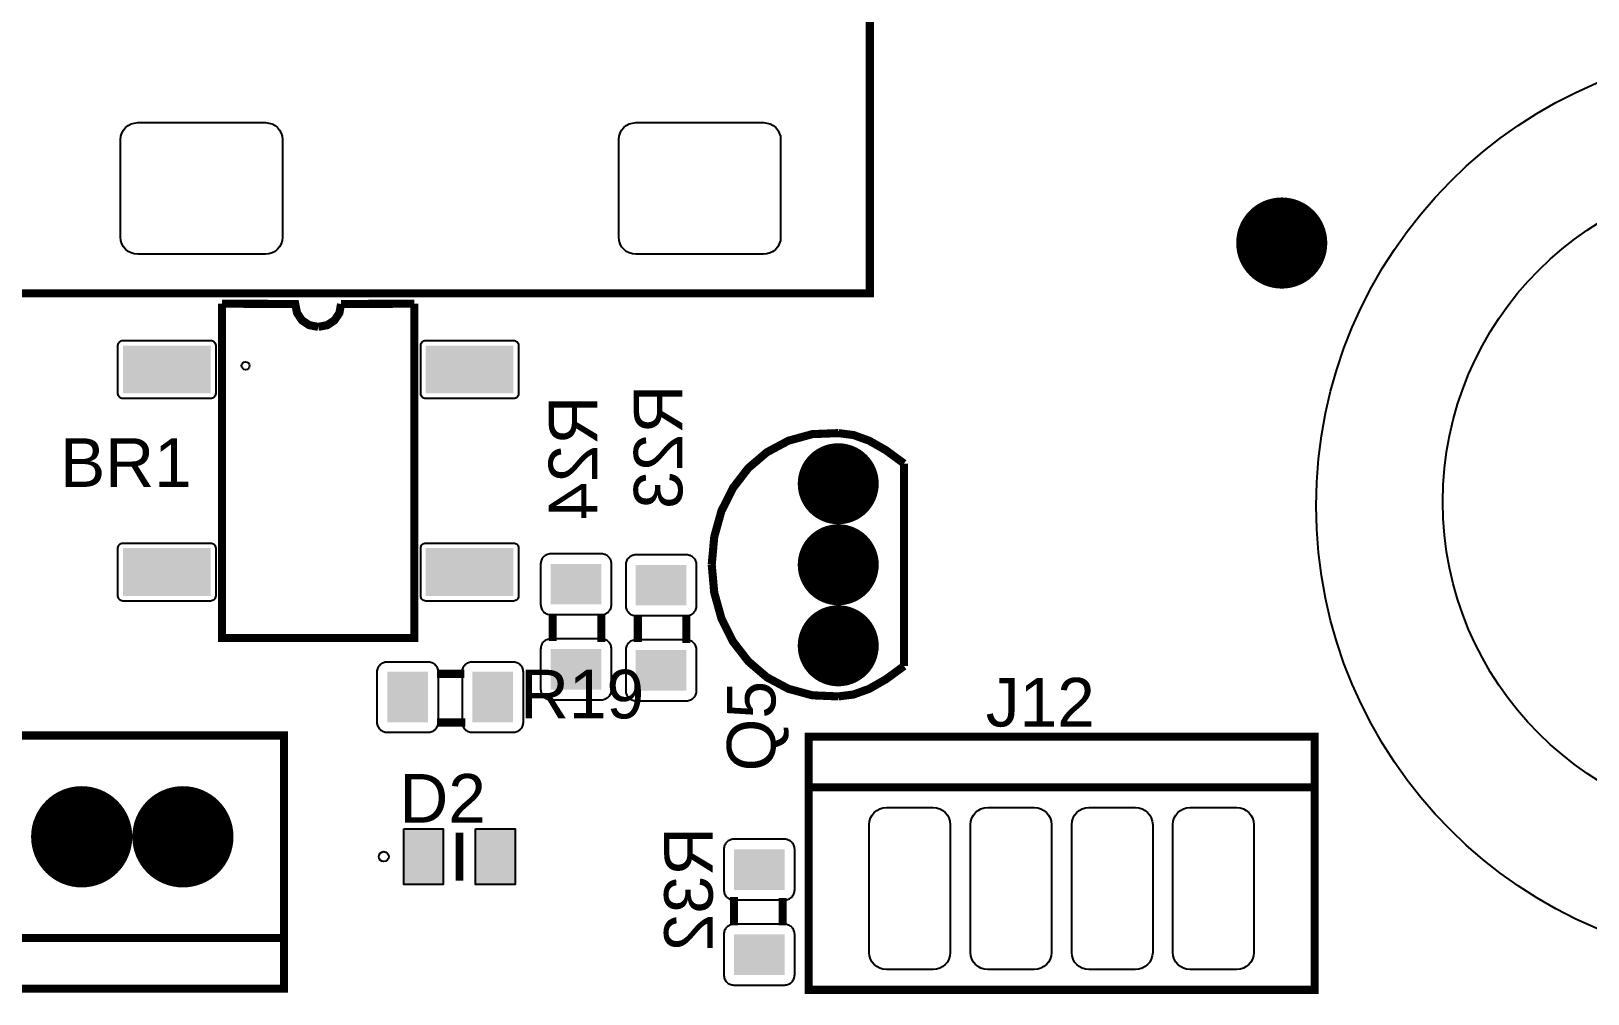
# Model space of a CAD drawing. Header units: inches. Extents: x 15 to 148, y 10 to 111.
# Drawn here: x 129.627 to 132.314, y 100.703 to 102.363 of the extents above; entities that cross this region are included whole.
import ezdxf

# ---------------------------------------------------------------- set-up
doc = ezdxf.new("R2010")
doc.units = ezdxf.units.IN
doc.header["$MEASUREMENT"] = 0
doc.layers.add('BLK_12AWG', color=7, linetype='Continuous')

# ---------------------------------------------------------------- blocks, each defined once
blk = doc.blocks.new('RPAD')
blk.add_trace([(-0.5, -0.5), (-0.5, 0.5), (0.5, -0.5), (0.5, 0.5)])
blk = doc.blocks.new('EPAD')
at = {"const_width": 0.5}
blk.add_lwpolyline([(-0.25, 0, 1), (0.25, 0, 1)], format="xyb", close=True, dxfattribs=at)
blk = doc.blocks.new('CBA2Board')
for points, const_width in [([(155.8976, 103.6112), (156.744, 103.6112), (156.744, 104.2805), (155.8976, 104.2805), (155.8976, 103.6112)], 0.008), ([(155.8976, 103.6112), (156.744, 103.6112), (156.744, 104.2805), (155.8976, 104.2805), (155.8976, 103.6112)], 0.008), ([(155.8976, 103.6112), (156.744, 103.6112), (156.744, 104.2805), (155.8976, 104.2805), (155.8976, 103.6112)], 0.008), ([(156.104, 103.601), (156.1763, 103.6007), (156.1781, 103.5918), (156.1829, 103.5846), (156.1901, 103.5798), (156.199, 103.5781)], 0.008), ([(156.294, 103.601), (156.294, 103.271), (156.104, 103.271), (156.104, 103.601)], 0.008), ([(156.104, 103.601), (156.1763, 103.6007), (156.1781, 103.5918), (156.1829, 103.5846), (156.1901, 103.5798), (156.199, 103.5781)], 0.008), ([(156.294, 103.601), (156.294, 103.271), (156.104, 103.271), (156.104, 103.601)], 0.008), ([(156.104, 103.601), (156.1763, 103.6007), (156.1781, 103.5918), (156.1829, 103.5846), (156.1901, 103.5798), (156.199, 103.5781)], 0.008), ([(156.294, 103.601), (156.294, 103.271), (156.104, 103.271), (156.104, 103.601)], 0.008), ([(156.2216, 103.6007), (156.2199, 103.5918), (156.2151, 103.5846), (156.2079, 103.5798), (156.199, 103.5781)], 0.008), ([(156.2216, 103.6007), (156.2199, 103.5918), (156.2151, 103.5846), (156.2079, 103.5798), (156.199, 103.5781)], 0.008), ([(156.2216, 103.6007), (156.2199, 103.5918), (156.2151, 103.5846), (156.2079, 103.5798), (156.199, 103.5781)], 0.008), ([(156.2216, 103.6007), (156.294, 103.601)], 0.008), ([(156.2216, 103.6007), (156.294, 103.601)], 0.008), ([(156.2216, 103.6007), (156.294, 103.601)], 0.008), ([(156.7128, 103.4732), (156.6872, 103.4722), (156.6636, 103.4657), (156.6423, 103.4543), (156.6239, 103.4386), (156.6088, 103.419), (156.5974, 103.3963), (156.5903, 103.3708), (156.5878, 103.3432)], 0.008), ([(156.7128, 103.4732), (156.6872, 103.4722), (156.6636, 103.4657), (156.6423, 103.4543), (156.6239, 103.4386), (156.6088, 103.419), (156.5974, 103.3963), (156.5903, 103.3708), (156.5878, 103.3432)], 0.008), ([(156.7128, 103.4732), (156.6872, 103.4722), (156.6636, 103.4657), (156.6423, 103.4543), (156.6239, 103.4386), (156.6088, 103.419), (156.5974, 103.3963), (156.5903, 103.3708), (156.5878, 103.3432)], 0.008), ([(156.7128, 103.4732), (156.7279, 103.4713), (156.7434, 103.4657), (156.7599, 103.4563), (156.7778, 103.4432)], 0.008), ([(156.7128, 103.4732), (156.7279, 103.4713), (156.7434, 103.4657), (156.7599, 103.4563), (156.7778, 103.4432)], 0.008), ([(156.7128, 103.4732), (156.7279, 103.4713), (156.7434, 103.4657), (156.7599, 103.4563), (156.7778, 103.4432)], 0.008), ([(156.7778, 103.2432), (156.7778, 103.4432)], 0.008), ([(156.7778, 103.2432), (156.7778, 103.4432)], 0.008), ([(156.7778, 103.2432), (156.7778, 103.4432)], 0.008), ([(156.7128, 103.2132), (156.6872, 103.2143), (156.6636, 103.2207), (156.6423, 103.2321), (156.6239, 103.2479), (156.6088, 103.2674), (156.5974, 103.2902), (156.5903, 103.3156), (156.5878, 103.3432)], 0.008), ([(156.7128, 103.2132), (156.6872, 103.2143), (156.6636, 103.2207), (156.6423, 103.2321), (156.6239, 103.2479), (156.6088, 103.2674), (156.5974, 103.2902), (156.5903, 103.3156), (156.5878, 103.3432)], 0.008), ([(156.7128, 103.2132), (156.6872, 103.2143), (156.6636, 103.2207), (156.6423, 103.2321), (156.6239, 103.2479), (156.6088, 103.2674), (156.5974, 103.2902), (156.5903, 103.3156), (156.5878, 103.3432)], 0.008), ([(156.4307, 103.295), (156.4307, 103.268)], 0.008), ([(156.4307, 103.295), (156.4307, 103.268)], 0.008), ([(156.4307, 103.295), (156.4307, 103.268)], 0.008), ([(156.4787, 103.295), (156.4787, 103.267)], 0.008), ([(156.4787, 103.295), (156.4787, 103.267)], 0.008), ([(156.4787, 103.295), (156.4787, 103.267)], 0.008), ([(156.5148, 103.294), (156.5148, 103.267)], 0.008), ([(156.5148, 103.294), (156.5148, 103.267)], 0.008), ([(156.5148, 103.294), (156.5148, 103.267)], 0.008), ([(156.5628, 103.294), (156.5628, 103.266)], 0.008), ([(156.5628, 103.294), (156.5628, 103.266)], 0.008), ([(156.5628, 103.294), (156.5628, 103.266)], 0.008), ([(156.3164, 103.2355), (156.3434, 103.2355)], 0.008), ([(156.3164, 103.2355), (156.3434, 103.2355)], 0.008), ([(156.3164, 103.2355), (156.3434, 103.2355)], 0.008), ([(156.7128, 103.2132), (156.7279, 103.2151), (156.7434, 103.2207), (156.7599, 103.2301), (156.7778, 103.2432)], 0.008), ([(156.7128, 103.2132), (156.7279, 103.2151), (156.7434, 103.2207), (156.7599, 103.2301), (156.7778, 103.2432)], 0.008), ([(156.7128, 103.2132), (156.7279, 103.2151), (156.7434, 103.2207), (156.7599, 103.2301), (156.7778, 103.2432)], 0.008), ([(155.2653, 102.9246), (156.1653, 102.9246), (156.1653, 103.1746), (155.2653, 103.1746), (155.2653, 102.9246)], 0.008), ([(155.2653, 102.9246), (156.1653, 102.9246), (156.1653, 103.1746), (155.2653, 103.1746), (155.2653, 102.9246)], 0.008), ([(155.2653, 102.9246), (156.1653, 102.9246), (156.1653, 103.1746), (155.2653, 103.1746), (155.2653, 102.9246)], 0.008), ([(156.3164, 103.1875), (156.3444, 103.1875)], 0.008), ([(156.3164, 103.1875), (156.3444, 103.1875)], 0.008), ([(156.3164, 103.1875), (156.3444, 103.1875)], 0.008), ([(156.6835, 102.9235), (157.1835, 102.9235), (157.1835, 103.1735), (156.6835, 103.1735), (156.6835, 102.9235)], 0.008), ([(156.6835, 102.9235), (157.1835, 102.9235), (157.1835, 103.1735), (156.6835, 103.1735), (156.6835, 102.9235)], 0.008), ([(156.6835, 102.9235), (157.1835, 102.9235), (157.1835, 103.1735), (156.6835, 103.1735), (156.6835, 102.9235)], 0.008), ([(156.6835, 103.1235), (157.1835, 103.1235)], 0.008), ([(156.6835, 103.1235), (157.1835, 103.1235)], 0.008), ([(156.6835, 103.1235), (157.1835, 103.1235)], 0.008), ([(156.3386, 103.0786), (156.3386, 103.0314)], 0.00787), ([(156.3386, 103.0786), (156.3386, 103.0314)], 0.00787), ([(156.3386, 103.0786), (156.3386, 103.0314)], 0.00787), ([(156.6098, 102.9872), (156.6098, 103.0152)], 0.008), ([(156.6098, 102.9872), (156.6098, 103.0152)], 0.008), ([(156.6098, 102.9872), (156.6098, 103.0152)], 0.008), ([(156.6578, 102.9872), (156.6578, 103.0142)], 0.008), ([(156.6578, 102.9872), (156.6578, 103.0142)], 0.008), ([(156.6578, 102.9872), (156.6578, 103.0142)], 0.008), ([(156.1653, 102.9746), (155.2653, 102.9746)], 0.008), ([(156.1653, 102.9746), (155.2653, 102.9746)], 0.008), ([(156.1653, 102.9746), (155.2653, 102.9746)], 0.008)]:
    blk.add_lwpolyline(points, dxfattribs=dict(const_width=const_width))
for points in [[(156.0038, 103.6668), (156.0038, 103.7628), (156.0041, 103.7663), (156.0051, 103.7695), (156.0066, 103.7724), (156.0087, 103.7749), (156.0112, 103.7769), (156.0141, 103.7785), (156.0173, 103.7794), (156.0208, 103.7798), (156.1468, 103.7798), (156.1503, 103.7794), (156.1535, 103.7785), (156.1564, 103.7769), (156.1589, 103.7749), (156.1609, 103.7724), (156.1625, 103.7695), (156.1634, 103.7663), (156.1638, 103.7628), (156.1638, 103.6668), (156.1634, 103.6633), (156.1625, 103.6601), (156.1609, 103.6572), (156.1589, 103.6547), (156.1564, 103.6526), (156.1535, 103.6511), (156.1503, 103.6501), (156.1468, 103.6498), (156.0208, 103.6498), (156.0173, 103.6501), (156.0141, 103.6511), (156.0112, 103.6526), (156.0087, 103.6547), (156.0066, 103.6572), (156.0051, 103.6601), (156.0041, 103.6633), (156.0038, 103.6668)], [(156.4959, 103.6668), (156.4959, 103.7628), (156.4962, 103.7663), (156.4972, 103.7695), (156.4988, 103.7724), (156.5008, 103.7749), (156.5033, 103.7769), (156.5062, 103.7785), (156.5094, 103.7794), (156.5129, 103.7798), (156.6389, 103.7798), (156.6424, 103.7794), (156.6456, 103.7785), (156.6485, 103.7769), (156.651, 103.7749), (156.653, 103.7724), (156.6546, 103.7695), (156.6556, 103.7663), (156.6559, 103.7628), (156.6559, 103.6668), (156.6556, 103.6633), (156.6546, 103.6601), (156.653, 103.6572), (156.651, 103.6547), (156.6485, 103.6526), (156.6456, 103.6511), (156.6424, 103.6501), (156.6389, 103.6498), (156.5129, 103.6498), (156.5094, 103.6501), (156.5062, 103.6511), (156.5033, 103.6526), (156.5008, 103.6547), (156.4988, 103.6572), (156.4972, 103.6601), (156.4962, 103.6633), (156.4959, 103.6668)], [(156.0011, 103.5124), (156.0011, 103.5596), (156.0012, 103.5607), (156.0015, 103.5616), (156.0019, 103.5625), (156.0025, 103.5632), (156.0033, 103.5638), (156.0041, 103.5643), (156.005, 103.5645), (156.0061, 103.5646), (156.0927, 103.5646), (156.0937, 103.5645), (156.0947, 103.5643), (156.0955, 103.5638), (156.0962, 103.5632), (156.0968, 103.5625), (156.0973, 103.5616), (156.0976, 103.5607), (156.0977, 103.5596), (156.0977, 103.5124), (156.0976, 103.5114), (156.0973, 103.5104), (156.0968, 103.5096), (156.0962, 103.5088), (156.0955, 103.5082), (156.0947, 103.5078), (156.0937, 103.5075), (156.0927, 103.5074), (156.0061, 103.5074), (156.005, 103.5075), (156.0041, 103.5078), (156.0033, 103.5082), (156.0025, 103.5088), (156.0019, 103.5096), (156.0015, 103.5104), (156.0012, 103.5114), (156.0011, 103.5124)], [(156.3969, 103.5596), (156.3969, 103.5124), (156.3968, 103.5114), (156.3965, 103.5104), (156.3961, 103.5096), (156.3955, 103.5088), (156.3947, 103.5082), (156.3939, 103.5078), (156.3929, 103.5075), (156.3919, 103.5074), (156.3053, 103.5074), (156.3043, 103.5075), (156.3033, 103.5078), (156.3025, 103.5082), (156.3017, 103.5088), (156.3011, 103.5096), (156.3007, 103.5104), (156.3004, 103.5114), (156.3003, 103.5124), (156.3003, 103.5596), (156.3004, 103.5607), (156.3007, 103.5616), (156.3011, 103.5625), (156.3017, 103.5632), (156.3025, 103.5638), (156.3033, 103.5643), (156.3043, 103.5645), (156.3053, 103.5646), (156.3919, 103.5646), (156.3929, 103.5645), (156.3939, 103.5643), (156.3947, 103.5638), (156.3955, 103.5632), (156.3961, 103.5625), (156.3965, 103.5616), (156.3968, 103.5607), (156.3969, 103.5596)], [(156.0011, 103.3124), (156.0011, 103.3596), (156.0012, 103.3607), (156.0015, 103.3616), (156.0019, 103.3625), (156.0025, 103.3632), (156.0033, 103.3638), (156.0041, 103.3643), (156.005, 103.3645), (156.0061, 103.3646), (156.0927, 103.3646), (156.0937, 103.3645), (156.0947, 103.3643), (156.0955, 103.3638), (156.0962, 103.3632), (156.0968, 103.3625), (156.0973, 103.3616), (156.0976, 103.3607), (156.0977, 103.3596), (156.0977, 103.3124), (156.0976, 103.3114), (156.0973, 103.3104), (156.0968, 103.3096), (156.0962, 103.3088), (156.0955, 103.3082), (156.0947, 103.3078), (156.0937, 103.3075), (156.0927, 103.3074), (156.0061, 103.3074), (156.005, 103.3075), (156.0041, 103.3078), (156.0033, 103.3082), (156.0025, 103.3088), (156.0019, 103.3096), (156.0015, 103.3104), (156.0012, 103.3114), (156.0011, 103.3124)], [(156.3969, 103.3596), (156.3969, 103.3124), (156.3968, 103.3114), (156.3965, 103.3104), (156.3961, 103.3096), (156.3955, 103.3088), (156.3947, 103.3082), (156.3939, 103.3078), (156.3929, 103.3075), (156.3919, 103.3074), (156.3053, 103.3074), (156.3043, 103.3075), (156.3033, 103.3078), (156.3025, 103.3082), (156.3017, 103.3088), (156.3011, 103.3096), (156.3007, 103.3104), (156.3004, 103.3114), (156.3003, 103.3124), (156.3003, 103.3596), (156.3004, 103.3607), (156.3007, 103.3616), (156.3011, 103.3625), (156.3017, 103.3632), (156.3025, 103.3638), (156.3033, 103.3643), (156.3043, 103.3645), (156.3053, 103.3646), (156.3919, 103.3646), (156.3929, 103.3645), (156.3939, 103.3643), (156.3947, 103.3638), (156.3955, 103.3632), (156.3961, 103.3625), (156.3965, 103.3616), (156.3968, 103.3607), (156.3969, 103.3596)], [(156.4187, 103.344), (156.4187, 103.304), (156.4188, 103.3029), (156.4189, 103.3019), (156.4192, 103.301), (156.4195, 103.3001), (156.4199, 103.2992), (156.4204, 103.2984), (156.421, 103.2976), (156.4216, 103.2969), (156.4223, 103.2962), (156.4231, 103.2957), (156.4239, 103.2952), (156.4248, 103.2948), (156.4257, 103.2944), (156.4267, 103.2942), (156.4277, 103.294), (156.4287, 103.294), (156.4787, 103.294), (156.4798, 103.294), (156.4808, 103.2942), (156.4817, 103.2944), (156.4827, 103.2948), (156.4835, 103.2952), (156.4844, 103.2957), (156.4851, 103.2962), (156.4858, 103.2969), (156.4865, 103.2976), (156.487, 103.2984), (156.4875, 103.2992), (156.488, 103.3001), (156.4883, 103.301), (156.4885, 103.3019), (156.4887, 103.3029), (156.4887, 103.304), (156.4887, 103.344), (156.4887, 103.345), (156.4885, 103.346), (156.4883, 103.347), (156.488, 103.3479), (156.4875, 103.3488), (156.487, 103.3496), (156.4865, 103.3504), (156.4858, 103.3511), (156.4851, 103.3517), (156.4844, 103.3523), (156.4835, 103.3528), (156.4827, 103.3532), (156.4817, 103.3535), (156.4808, 103.3538), (156.4798, 103.3539), (156.4787, 103.354), (156.4287, 103.354), (156.4277, 103.3539), (156.4267, 103.3538), (156.4257, 103.3535), (156.4248, 103.3532), (156.4239, 103.3528), (156.4231, 103.3523), (156.4223, 103.3517), (156.4216, 103.3511), (156.421, 103.3504), (156.4204, 103.3496), (156.4199, 103.3488), (156.4195, 103.3479), (156.4192, 103.347), (156.4189, 103.346), (156.4188, 103.345), (156.4187, 103.344)], [(156.5028, 103.343), (156.5028, 103.303), (156.5029, 103.3019), (156.503, 103.3009), (156.5033, 103.3), (156.5036, 103.2991), (156.504, 103.2982), (156.5045, 103.2974), (156.5051, 103.2966), (156.5057, 103.2959), (156.5064, 103.2952), (156.5072, 103.2947), (156.508, 103.2942), (156.5089, 103.2938), (156.5098, 103.2934), (156.5108, 103.2932), (156.5118, 103.293), (156.5128, 103.293), (156.5628, 103.293), (156.5639, 103.293), (156.5649, 103.2932), (156.5659, 103.2934), (156.5668, 103.2938), (156.5677, 103.2942), (156.5685, 103.2947), (156.5692, 103.2952), (156.5699, 103.2959), (156.5706, 103.2966), (156.5712, 103.2974), (156.5717, 103.2982), (156.5721, 103.2991), (156.5724, 103.3), (156.5726, 103.3009), (156.5728, 103.3019), (156.5728, 103.303), (156.5728, 103.343), (156.5728, 103.344), (156.5726, 103.345), (156.5724, 103.346), (156.5721, 103.3469), (156.5717, 103.3478), (156.5712, 103.3486), (156.5706, 103.3494), (156.5699, 103.3501), (156.5692, 103.3507), (156.5685, 103.3513), (156.5677, 103.3518), (156.5668, 103.3522), (156.5659, 103.3525), (156.5649, 103.3528), (156.5639, 103.3529), (156.5628, 103.353), (156.5128, 103.353), (156.5118, 103.3529), (156.5108, 103.3528), (156.5098, 103.3525), (156.5089, 103.3522), (156.508, 103.3518), (156.5072, 103.3513), (156.5064, 103.3507), (156.5057, 103.3501), (156.5051, 103.3494), (156.5045, 103.3486), (156.504, 103.3478), (156.5036, 103.3469), (156.5033, 103.346), (156.503, 103.345), (156.5029, 103.344), (156.5028, 103.343)], [(156.4187, 103.26), (156.4187, 103.22), (156.4188, 103.2189), (156.4189, 103.2179), (156.4192, 103.217), (156.4195, 103.2161), (156.4199, 103.2152), (156.4204, 103.2144), (156.421, 103.2136), (156.4216, 103.2129), (156.4223, 103.2122), (156.4231, 103.2117), (156.4239, 103.2112), (156.4248, 103.2108), (156.4257, 103.2104), (156.4267, 103.2102), (156.4277, 103.21), (156.4287, 103.21), (156.4787, 103.21), (156.4798, 103.21), (156.4808, 103.2102), (156.4817, 103.2104), (156.4827, 103.2108), (156.4835, 103.2112), (156.4844, 103.2117), (156.4851, 103.2122), (156.4858, 103.2129), (156.4865, 103.2136), (156.487, 103.2144), (156.4875, 103.2152), (156.488, 103.2161), (156.4883, 103.217), (156.4885, 103.2179), (156.4887, 103.2189), (156.4887, 103.22), (156.4887, 103.26), (156.4887, 103.261), (156.4885, 103.262), (156.4883, 103.263), (156.488, 103.2639), (156.4875, 103.2648), (156.487, 103.2656), (156.4865, 103.2664), (156.4858, 103.2671), (156.4851, 103.2677), (156.4844, 103.2683), (156.4835, 103.2688), (156.4827, 103.2692), (156.4817, 103.2695), (156.4808, 103.2698), (156.4798, 103.2699), (156.4787, 103.27), (156.4287, 103.27), (156.4277, 103.2699), (156.4267, 103.2698), (156.4257, 103.2695), (156.4248, 103.2692), (156.4239, 103.2688), (156.4231, 103.2683), (156.4223, 103.2677), (156.4216, 103.2671), (156.421, 103.2664), (156.4204, 103.2656), (156.4199, 103.2648), (156.4195, 103.2639), (156.4192, 103.263), (156.4189, 103.262), (156.4188, 103.261), (156.4187, 103.26)], [(156.5028, 103.259), (156.5028, 103.219), (156.5029, 103.2179), (156.503, 103.2169), (156.5033, 103.216), (156.5036, 103.2151), (156.504, 103.2142), (156.5045, 103.2134), (156.5051, 103.2126), (156.5057, 103.2119), (156.5064, 103.2112), (156.5072, 103.2107), (156.508, 103.2102), (156.5089, 103.2098), (156.5098, 103.2094), (156.5108, 103.2092), (156.5118, 103.209), (156.5128, 103.209), (156.5628, 103.209), (156.5639, 103.209), (156.5649, 103.2092), (156.5659, 103.2094), (156.5668, 103.2098), (156.5677, 103.2102), (156.5685, 103.2107), (156.5692, 103.2112), (156.5699, 103.2119), (156.5706, 103.2126), (156.5712, 103.2134), (156.5717, 103.2142), (156.5721, 103.2151), (156.5724, 103.216), (156.5726, 103.2169), (156.5728, 103.2179), (156.5728, 103.219), (156.5728, 103.259), (156.5728, 103.26), (156.5726, 103.261), (156.5724, 103.262), (156.5721, 103.2629), (156.5717, 103.2638), (156.5712, 103.2646), (156.5706, 103.2654), (156.5699, 103.2661), (156.5692, 103.2667), (156.5685, 103.2673), (156.5677, 103.2678), (156.5668, 103.2682), (156.5659, 103.2685), (156.5649, 103.2688), (156.5639, 103.2689), (156.5628, 103.269), (156.5128, 103.269), (156.5118, 103.2689), (156.5108, 103.2688), (156.5098, 103.2685), (156.5089, 103.2682), (156.508, 103.2678), (156.5072, 103.2673), (156.5064, 103.2667), (156.5057, 103.2661), (156.5051, 103.2654), (156.5045, 103.2646), (156.504, 103.2638), (156.5036, 103.2629), (156.5033, 103.262), (156.503, 103.261), (156.5029, 103.26), (156.5028, 103.259)], [(156.2674, 103.2475), (156.3074, 103.2475), (156.3084, 103.2474), (156.3094, 103.2473), (156.3104, 103.2471), (156.3113, 103.2467), (156.3122, 103.2463), (156.313, 103.2458), (156.3138, 103.2452), (156.3145, 103.2446), (156.3151, 103.2439), (156.3157, 103.2431), (156.3162, 103.2423), (156.3166, 103.2414), (156.317, 103.2405), (156.3172, 103.2395), (156.3173, 103.2385), (156.3174, 103.2375), (156.3174, 103.1875), (156.3173, 103.1865), (156.3172, 103.1854), (156.317, 103.1845), (156.3166, 103.1836), (156.3162, 103.1827), (156.3157, 103.1819), (156.3151, 103.1811), (156.3145, 103.1804), (156.3138, 103.1797), (156.313, 103.1792), (156.3122, 103.1787), (156.3113, 103.1783), (156.3104, 103.1779), (156.3094, 103.1777), (156.3084, 103.1775), (156.3074, 103.1775), (156.2674, 103.1775), (156.2664, 103.1775), (156.2653, 103.1777), (156.2644, 103.1779), (156.2635, 103.1783), (156.2626, 103.1787), (156.2618, 103.1792), (156.261, 103.1797), (156.2603, 103.1804), (156.2596, 103.1811), (156.2591, 103.1819), (156.2586, 103.1827), (156.2582, 103.1836), (156.2578, 103.1845), (156.2576, 103.1854), (156.2574, 103.1865), (156.2574, 103.1875), (156.2574, 103.2375), (156.2574, 103.2385), (156.2576, 103.2395), (156.2578, 103.2405), (156.2582, 103.2414), (156.2586, 103.2423), (156.2591, 103.2431), (156.2596, 103.2439), (156.2603, 103.2446), (156.261, 103.2452), (156.2618, 103.2458), (156.2626, 103.2463), (156.2635, 103.2467), (156.2644, 103.2471), (156.2653, 103.2473), (156.2664, 103.2474), (156.2674, 103.2475)], [(156.3514, 103.2475), (156.3914, 103.2475), (156.3924, 103.2474), (156.3934, 103.2473), (156.3944, 103.2471), (156.3953, 103.2467), (156.3962, 103.2463), (156.397, 103.2458), (156.3978, 103.2452), (156.3985, 103.2446), (156.3991, 103.2439), (156.3997, 103.2431), (156.4002, 103.2423), (156.4006, 103.2414), (156.401, 103.2405), (156.4012, 103.2395), (156.4013, 103.2385), (156.4014, 103.2375), (156.4014, 103.1875), (156.4013, 103.1865), (156.4012, 103.1854), (156.401, 103.1845), (156.4006, 103.1836), (156.4002, 103.1827), (156.3997, 103.1819), (156.3991, 103.1811), (156.3985, 103.1804), (156.3978, 103.1797), (156.397, 103.1792), (156.3962, 103.1787), (156.3953, 103.1783), (156.3944, 103.1779), (156.3934, 103.1777), (156.3924, 103.1775), (156.3914, 103.1775), (156.3514, 103.1775), (156.3504, 103.1775), (156.3493, 103.1777), (156.3484, 103.1779), (156.3475, 103.1783), (156.3466, 103.1787), (156.3458, 103.1792), (156.345, 103.1797), (156.3443, 103.1804), (156.3436, 103.1811), (156.3431, 103.1819), (156.3426, 103.1827), (156.3422, 103.1836), (156.3418, 103.1845), (156.3416, 103.1854), (156.3414, 103.1865), (156.3414, 103.1875), (156.3414, 103.2375), (156.3414, 103.2385), (156.3416, 103.2395), (156.3418, 103.2405), (156.3422, 103.2414), (156.3426, 103.2423), (156.3431, 103.2431), (156.3436, 103.2439), (156.3443, 103.2446), (156.345, 103.2452), (156.3458, 103.2458), (156.3466, 103.2463), (156.3475, 103.2467), (156.3484, 103.2471), (156.3493, 103.2473), (156.3504, 103.2474), (156.3514, 103.2475)], [(156.7605, 103.1035), (156.8065, 103.1035), (156.8099, 103.1032), (156.8131, 103.1022), (156.816, 103.1007), (156.8185, 103.0986), (156.8206, 103.0961), (156.8221, 103.0932), (156.8231, 103.09), (156.8235, 103.0865), (156.8235, 102.9605), (156.8231, 102.957), (156.8221, 102.9538), (156.8206, 102.9509), (156.8185, 102.9484), (156.816, 102.9464), (156.8131, 102.9448), (156.8099, 102.9439), (156.8065, 102.9435), (156.7605, 102.9435), (156.757, 102.9439), (156.7538, 102.9448), (156.7509, 102.9464), (156.7484, 102.9484), (156.7463, 102.9509), (156.7448, 102.9538), (156.7438, 102.957), (156.7435, 102.9605), (156.7435, 103.0865), (156.7438, 103.09), (156.7448, 103.0932), (156.7463, 103.0961), (156.7484, 103.0986), (156.7509, 103.1007), (156.7538, 103.1022), (156.757, 103.1032), (156.7605, 103.1035)], [(156.8605, 103.1035), (156.9065, 103.1035), (156.9099, 103.1032), (156.9131, 103.1022), (156.916, 103.1007), (156.9185, 103.0986), (156.9206, 103.0961), (156.9221, 103.0932), (156.9231, 103.09), (156.9235, 103.0865), (156.9235, 102.9605), (156.9231, 102.957), (156.9221, 102.9538), (156.9206, 102.9509), (156.9185, 102.9484), (156.916, 102.9464), (156.9131, 102.9448), (156.9099, 102.9439), (156.9065, 102.9435), (156.8605, 102.9435), (156.857, 102.9439), (156.8538, 102.9448), (156.8509, 102.9464), (156.8484, 102.9484), (156.8463, 102.9509), (156.8448, 102.9538), (156.8438, 102.957), (156.8435, 102.9605), (156.8435, 103.0865), (156.8438, 103.09), (156.8448, 103.0932), (156.8463, 103.0961), (156.8484, 103.0986), (156.8509, 103.1007), (156.8538, 103.1022), (156.857, 103.1032), (156.8605, 103.1035)], [(156.9605, 103.1035), (157.0065, 103.1035), (157.0099, 103.1032), (157.0131, 103.1022), (157.016, 103.1007), (157.0185, 103.0986), (157.0206, 103.0961), (157.0221, 103.0932), (157.0231, 103.09), (157.0235, 103.0865), (157.0235, 102.9605), (157.0231, 102.957), (157.0221, 102.9538), (157.0206, 102.9509), (157.0185, 102.9484), (157.016, 102.9464), (157.0131, 102.9448), (157.0099, 102.9439), (157.0065, 102.9435), (156.9605, 102.9435), (156.957, 102.9439), (156.9538, 102.9448), (156.9509, 102.9464), (156.9484, 102.9484), (156.9463, 102.9509), (156.9448, 102.9538), (156.9438, 102.957), (156.9435, 102.9605), (156.9435, 103.0865), (156.9438, 103.09), (156.9448, 103.0932), (156.9463, 103.0961), (156.9484, 103.0986), (156.9509, 103.1007), (156.9538, 103.1022), (156.957, 103.1032), (156.9605, 103.1035)], [(157.0605, 103.1035), (157.1065, 103.1035), (157.1099, 103.1032), (157.1131, 103.1022), (157.116, 103.1007), (157.1185, 103.0986), (157.1206, 103.0961), (157.1221, 103.0932), (157.1231, 103.09), (157.1235, 103.0865), (157.1235, 102.9605), (157.1231, 102.957), (157.1221, 102.9538), (157.1206, 102.9509), (157.1185, 102.9484), (157.116, 102.9464), (157.1131, 102.9448), (157.1099, 102.9439), (157.1065, 102.9435), (157.0605, 102.9435), (157.057, 102.9439), (157.0538, 102.9448), (157.0509, 102.9464), (157.0484, 102.9484), (157.0463, 102.9509), (157.0448, 102.9538), (157.0438, 102.957), (157.0435, 102.9605), (157.0435, 103.0865), (157.0438, 103.09), (157.0448, 103.0932), (157.0463, 103.0961), (157.0484, 103.0986), (157.0509, 103.1007), (157.0538, 103.1022), (157.057, 103.1032), (157.0605, 103.1035)], [(156.2836, 103.0825), (156.3226, 103.0825), (156.3226, 103.0275), (156.2836, 103.0275), (156.2836, 103.0825)], [(156.3545, 103.0825), (156.3935, 103.0825), (156.3935, 103.0275), (156.3545, 103.0275), (156.3545, 103.0825)], [(156.6698, 103.0222), (156.6698, 103.0622), (156.6697, 103.0633), (156.6696, 103.0643), (156.6693, 103.0652), (156.669, 103.0662), (156.6686, 103.067), (156.6681, 103.0679), (156.6675, 103.0686), (156.6669, 103.0693), (156.6662, 103.07), (156.6654, 103.0705), (156.6646, 103.071), (156.6637, 103.0714), (156.6628, 103.0718), (156.6618, 103.072), (156.6608, 103.0722), (156.6598, 103.0722), (156.6098, 103.0722), (156.6087, 103.0722), (156.6077, 103.072), (156.6068, 103.0718), (156.6058, 103.0714), (156.605, 103.071), (156.6041, 103.0705), (156.6034, 103.07), (156.6027, 103.0693), (156.602, 103.0686), (156.6015, 103.0679), (156.601, 103.067), (156.6005, 103.0662), (156.6002, 103.0652), (156.6, 103.0643), (156.5998, 103.0633), (156.5998, 103.0622), (156.5998, 103.0222), (156.5998, 103.0212), (156.6, 103.0202), (156.6002, 103.0192), (156.6005, 103.0183), (156.601, 103.0174), (156.6015, 103.0166), (156.602, 103.0158), (156.6027, 103.0151), (156.6034, 103.0145), (156.6041, 103.0139), (156.605, 103.0134), (156.6058, 103.013), (156.6068, 103.0127), (156.6077, 103.0124), (156.6087, 103.0123), (156.6098, 103.0122), (156.6598, 103.0122), (156.6608, 103.0123), (156.6618, 103.0124), (156.6628, 103.0127), (156.6637, 103.013), (156.6646, 103.0134), (156.6654, 103.0139), (156.6662, 103.0145), (156.6669, 103.0151), (156.6675, 103.0158), (156.6681, 103.0166), (156.6686, 103.0174), (156.669, 103.0183), (156.6693, 103.0192), (156.6696, 103.0202), (156.6697, 103.0212), (156.6698, 103.0222)], [(156.6698, 102.9382), (156.6698, 102.9782), (156.6697, 102.9793), (156.6696, 102.9803), (156.6693, 102.9812), (156.669, 102.9822), (156.6686, 102.983), (156.6681, 102.9839), (156.6675, 102.9846), (156.6669, 102.9853), (156.6662, 102.986), (156.6654, 102.9865), (156.6646, 102.987), (156.6637, 102.9874), (156.6628, 102.9878), (156.6618, 102.988), (156.6608, 102.9882), (156.6598, 102.9882), (156.6098, 102.9882), (156.6087, 102.9882), (156.6077, 102.988), (156.6068, 102.9878), (156.6058, 102.9874), (156.605, 102.987), (156.6041, 102.9865), (156.6034, 102.986), (156.6027, 102.9853), (156.602, 102.9846), (156.6015, 102.9839), (156.601, 102.983), (156.6005, 102.9822), (156.6002, 102.9812), (156.6, 102.9803), (156.5998, 102.9793), (156.5998, 102.9782), (156.5998, 102.9382), (156.5998, 102.9372), (156.6, 102.9362), (156.6002, 102.9352), (156.6005, 102.9343), (156.601, 102.9334), (156.6015, 102.9326), (156.602, 102.9318), (156.6027, 102.9311), (156.6034, 102.9305), (156.6041, 102.9299), (156.605, 102.9294), (156.6058, 102.929), (156.6068, 102.9287), (156.6077, 102.9284), (156.6087, 102.9283), (156.6098, 102.9282), (156.6598, 102.9282), (156.6608, 102.9283), (156.6618, 102.9284), (156.6628, 102.9287), (156.6637, 102.929), (156.6646, 102.9294), (156.6654, 102.9299), (156.6662, 102.9305), (156.6669, 102.9311), (156.6675, 102.9318), (156.6681, 102.9326), (156.6686, 102.9334), (156.669, 102.9343), (156.6693, 102.9352), (156.6696, 102.9362), (156.6697, 102.9372), (156.6698, 102.9382)]]:
    blk.add_lwpolyline(points, close=True)
for centre, radius in [((157.6378, 103.4015), 0.4528), ((157.6378, 103.4015), 0.4528), ((157.6378, 103.4015), 0.4528), ((157.6338, 103.4054), 0.3236), ((157.6338, 103.4054), 0.3236), ((157.6338, 103.4054), 0.3236), ((156.1272, 103.5397), 0.00394), ((156.1272, 103.5397), 0.00394), ((156.1272, 103.5397), 0.00394), ((156.2638, 103.055), 0.00492), ((156.2638, 103.055), 0.00492), ((156.2638, 103.055), 0.00492)]:
    blk.add_circle(centre, radius)
for name, p, xscale, yscale in [('EPAD', (157.151, 103.6609), 0.09, 0.09), ('EPAD', (156.7128, 103.4232), 0.08, 0.08), ('EPAD', (156.7128, 103.3432), 0.08, 0.08), ('EPAD', (156.7128, 103.2632), 0.08, 0.08), ('RPAD', (156.2874, 103.2125), 0.04, 0.05), ('RPAD', (156.3714, 103.2125), 0.04, 0.05), ('EPAD', (155.9653, 103.0746), 0.1, 0.1), ('EPAD', (156.0653, 103.0746), 0.1, 0.1), ('RPAD', (156.3031, 103.055), 0.039, 0.055), ('RPAD', (156.374, 103.055), 0.039, 0.055)]:
    blk.add_blockref(name, p, dxfattribs=dict(xscale=xscale, yscale=yscale))
for p, xscale, yscale, rotation in [((156.0494, 103.536), 0.047244, 0.086614, 90), ((156.3486, 103.536), 0.047244, 0.086614, 270), ((156.0494, 103.336), 0.047244, 0.086614, 90), ((156.3486, 103.336), 0.047244, 0.086614, 270), ((156.4537, 103.324), 0.04, 0.05, 90), ((156.5378, 103.323), 0.04, 0.05, 90), ((156.4537, 103.24), 0.04, 0.05, 90), ((156.5378, 103.239), 0.04, 0.05, 90), ((156.6348, 103.0422), 0.04, 0.05, 270), ((156.6348, 102.9582), 0.04, 0.05, 270)]:
    blk.add_blockref('RPAD', p, dxfattribs=dict(xscale=xscale, yscale=yscale, rotation=rotation))
at = {"text_generation_flag": 2, "width": 1.041667}
for s, p in [('R24', (156.4747, 103.51)), ('R24', (156.4747, 103.51)), ('R24', (156.4747, 103.51)), ('R23', (156.5588, 103.521)), ('R23', (156.5588, 103.521)), ('R23', (156.5588, 103.521)), ('R32', (156.5888, 103.0842)), ('R32', (156.5888, 103.0842)), ('R32', (156.5888, 103.0842))]:
    blk.add_text(s, height=0.048, rotation=90, dxfattribs=at).set_placement(p)
at = {"width": 1.041667}
for s, p in [('BR1', (155.944, 103.4201)), ('BR1', (155.944, 103.4201)), ('BR1', (155.944, 103.4201)), ('R19', (156.3984, 103.1915)), ('R19', (156.3984, 103.1915)), ('R19', (156.3984, 103.1915)), ('J12', (156.8585, 103.1835)), ('J12', (156.8585, 103.1835)), ('J12', (156.8585, 103.1835)), ('D2', (156.2792, 103.0886)), ('D2', (156.2792, 103.0886)), ('D2', (156.2792, 103.0886))]:
    blk.add_text(s, height=0.048, dxfattribs=at).set_placement(p)
blk.add_text('Q5', height=0.048, rotation=90, dxfattribs=at).set_placement((156.6508, 103.1392))
blk.add_text('Q5', height=0.048, rotation=90, dxfattribs=at).set_placement((156.6508, 103.1392))
blk.add_text('Q5', height=0.048, rotation=90, dxfattribs=at).set_placement((156.6508, 103.1392))

msp = doc.modelspace()

# ---------------------------------------------------------------- block references
at = {"layer": 'BLK_12AWG', "xscale": 1.74680064, "yscale": 1.74680064, "zscale": 1.74680064}
msp.add_blockref('CBA2Board', (-142.7262, -79.0769), dxfattribs=at)

doc.saveas('drawing.dxf')
